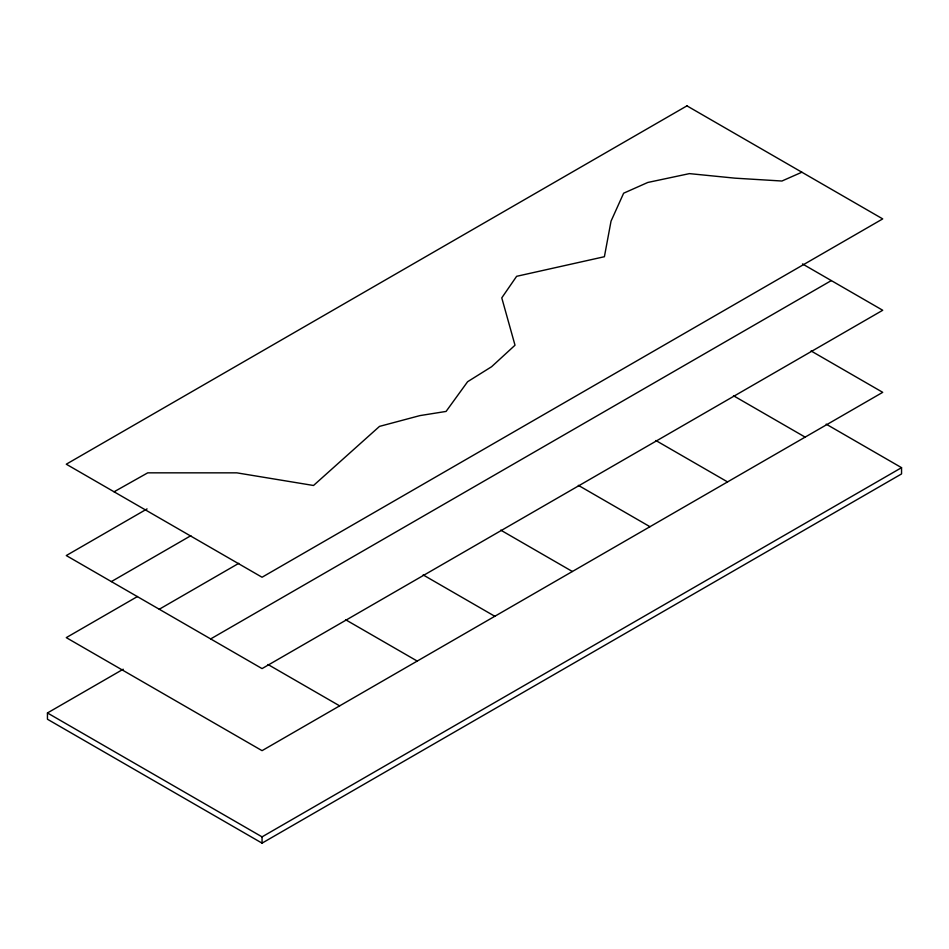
<?xml version="1.0" encoding="UTF-8"?>
<svg xmlns="http://www.w3.org/2000/svg" width="949" height="949" viewBox="0 0 949 949"><rect width="100%" height="100%" fill="white"/><g stroke="black" fill="none" stroke-linecap="round" stroke-linejoin="round"><path stroke-width="1.42" d="M147.071 508.913L66.276 555.556L262.054 668.594L882.724 310.264L802.486 263.941M111.365 581.595L190.868 535.687M137.498 596.506L66.276 637.633L262.054 750.659L882.724 392.328L811.063 350.952M159.266 609.246L238.768 563.338M826.176 424.144L901.55 467.667L901.55 473.931L262.054 843.139L47.45 719.235L47.45 712.96L123.216 669.223M210.666 638.926L831.324 280.584M47.45 712.96L262.054 836.864L901.55 467.667M114.07 491.796L147.736 472.839L236.859 472.851L313.514 485.485L379.517 426.386L419.921 415.603L446.077 411.427L467.608 381.723L491.606 366.717L515.01 345.222L501.772 297.867L516.624 276.313L604.394 256.716L611.037 221.153L623.635 193.205L647.776 182.469L689.425 173.62L734.989 178.163L781.929 181.022L801.869 172.22M733.482 395.745L805.143 437.121M655.901 440.538L727.563 481.914M578.321 485.33L649.97 526.707M500.728 530.123L572.389 571.5M423.147 574.916L494.809 616.281M345.566 619.709L417.228 661.073M267.986 664.502L339.647 705.866M262.054 836.864L262.054 843.139M686.946 105.861L66.276 464.203L262.054 577.241L882.724 218.899L686.946 105.861"/></g></svg>
